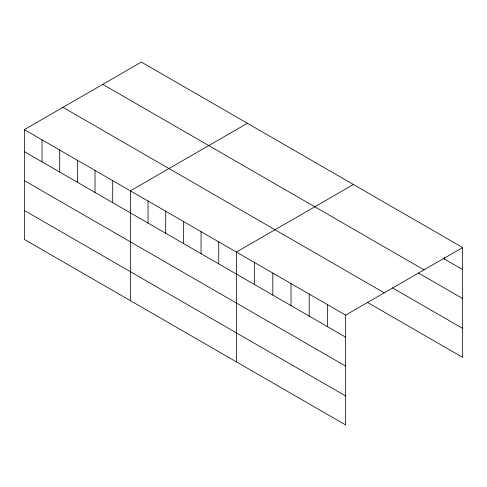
<?xml version="1.0" encoding="UTF-8"?>
<svg xmlns="http://www.w3.org/2000/svg" width="487" height="487" viewBox="0 0 487 487"><rect width="100%" height="100%" fill="white"/><g stroke="black" fill="none" stroke-linecap="round" stroke-linejoin="round"><path stroke-width="0.73" d="M24.35 129.633L345.63 315.119L345.63 424.926L24.35 239.44L24.35 129.633L141.37 62.074L462.65 247.56L462.65 357.367L367.07 302.183M247.39 123.284L130.376 190.843L130.376 300.649M353.416 184.494L236.396 252.053L236.396 361.859M345.63 315.119L462.65 247.56M443.146 258.317L462.65 269.579M102.751 84.367L424.037 269.859M418.436 273.018L462.65 298.549M392.425 287.854L462.65 328.396M62.963 107.335L384.249 292.827M24.35 151.646L345.63 337.138M24.35 180.616L345.63 366.108M24.35 210.463L345.63 395.955M444.442 257.544L444.442 259.066M327.428 304.612L327.428 326.625M309.221 294.099L309.221 316.112M291.013 283.586L291.013 305.605M272.811 273.079L272.811 295.092M254.604 262.566L254.604 284.578M218.724 241.856L218.724 263.869M201.058 231.654L201.058 253.666M183.386 221.451L183.386 243.463M165.714 211.248L165.714 233.261M148.042 201.046L148.042 223.058M112.704 180.64L112.704 202.653M95.032 170.438L95.032 192.45M77.36 160.235L77.36 182.254M59.694 150.039L59.694 172.051M42.022 139.836L42.022 161.848"/></g></svg>
